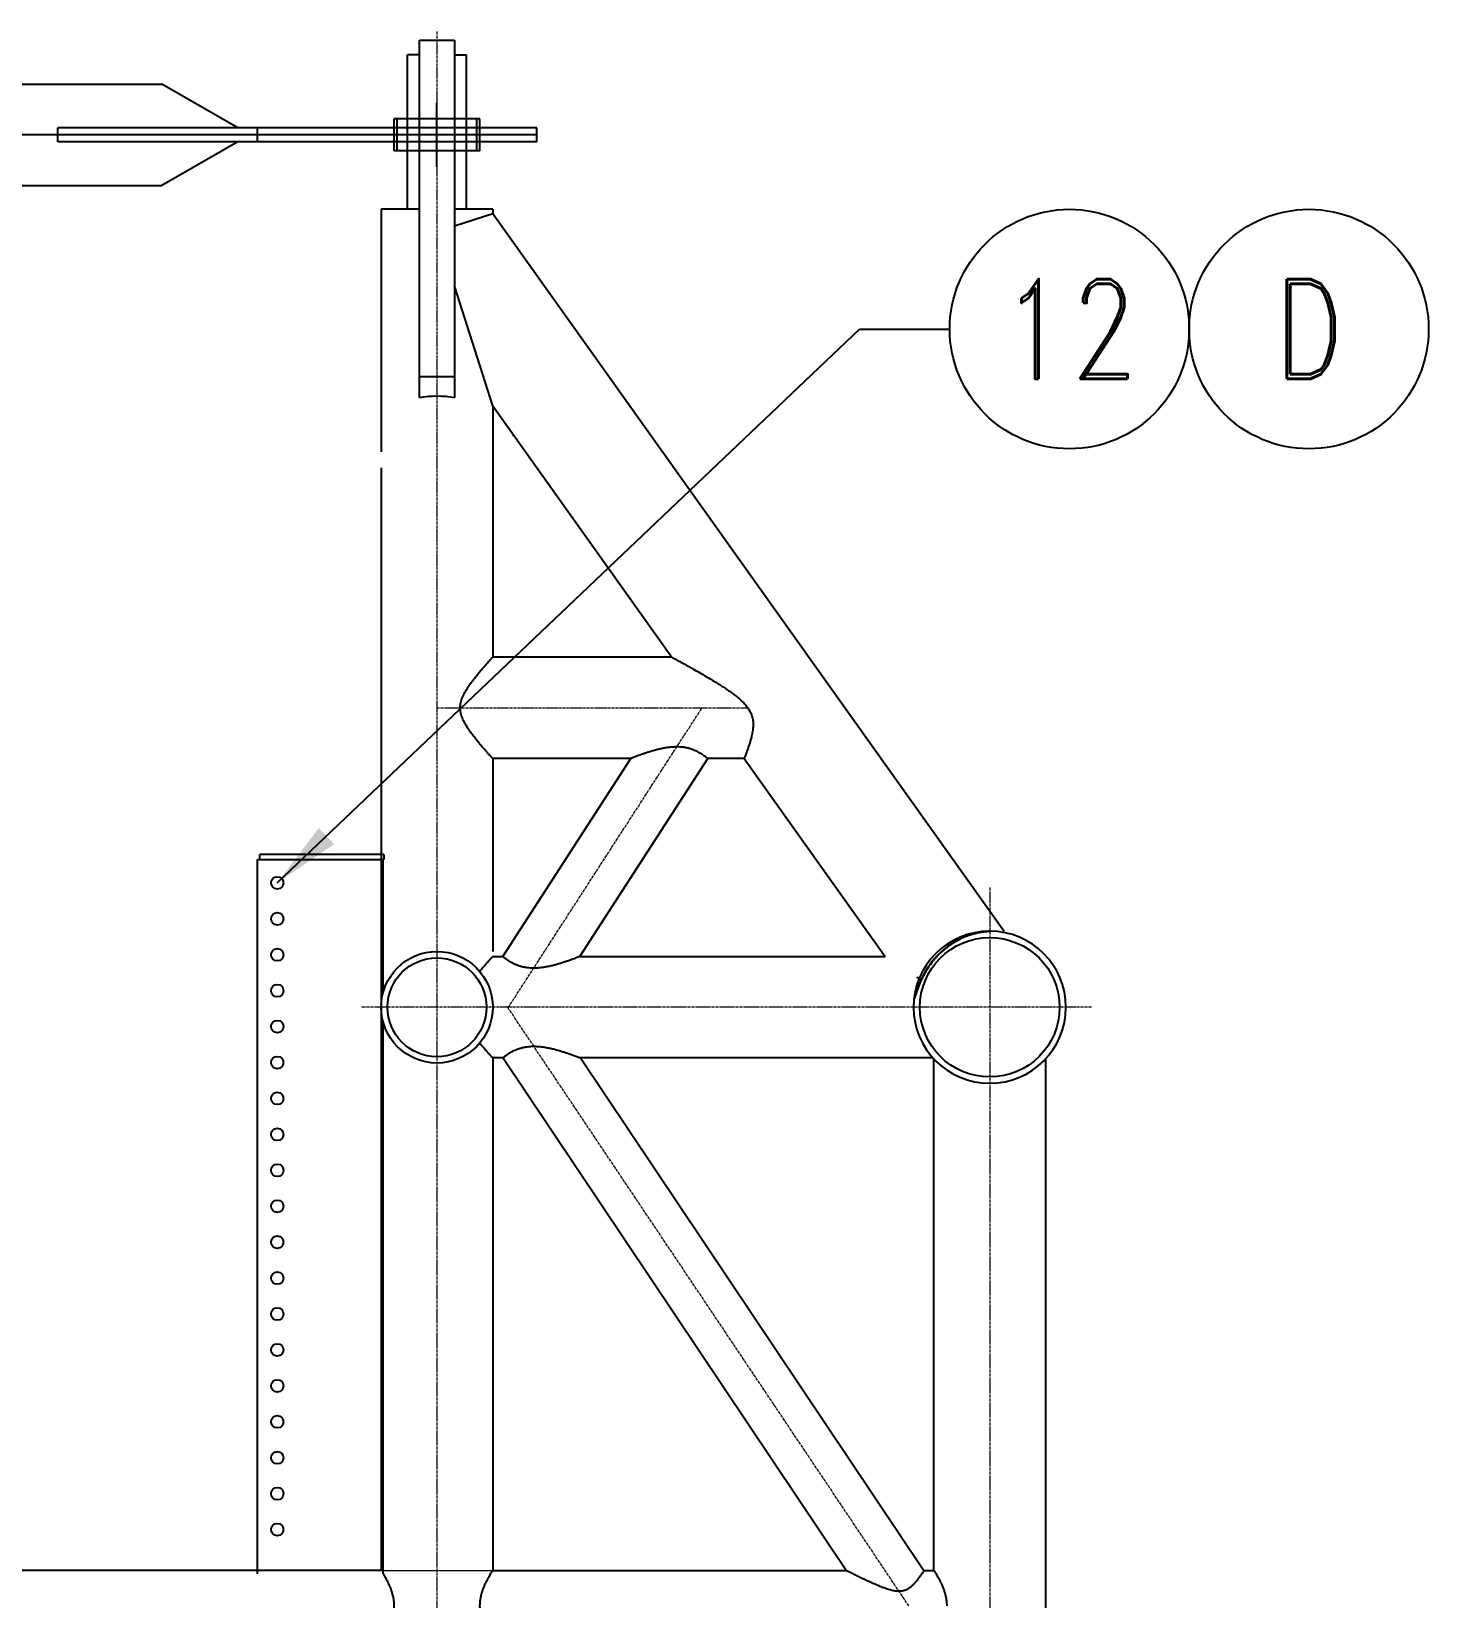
# Model space of a CAD drawing. Header units: millimetres. Extents: x 1177 to 110351, y -48371 to 8578.
# Drawn here: x 28890 to 35892, y -12963 to -5110 of the extents above; entities that cross this region are included whole.
import ezdxf
from ezdxf.enums import TextEntityAlignment as Align

# ---------------------------------------------------------------- set-up
doc = ezdxf.new("R2010")
doc.units = ezdxf.units.MM
doc.linetypes.add('CENTER', pattern=[50.8, 31.75, -6.35, 6.35, -6.35])
for name, color, linetype in [('brace', 2, 'Continuous'), ('cl', 1, 'Continuous'), ('DIM', 1, 'Continuous'), ('TEXT25', 3, 'Continuous')]:
    doc.layers.add(name, color=color, linetype=linetype)
doc.layers.add('CENTRELINES', color=1, linetype='CENTER', lineweight=5)
doc.layers.add('text', color=7, linetype='Continuous', lineweight=5)
doc.styles.add('ROMAND', font='romand.shx', dxfattribs={"width": 0.8})
doc.styles.add('ROMANS', font='simplex.shx', dxfattribs={"width": 0.8})
doc.dimstyles.new('200', dxfattribs={"dimscale": 200, "dimtxt": 1.7, "dimasz": 1.7, "dimexe": 1, "dimexo": 1, "dimgap": 1, "dimtad": 3, "dimdec": 0, "dimdsep": 46, "dimtxsty": 'ROMANS', "dimcen": 2.5, "dimclrd": 1, "dimclre": 1, "dimclrt": 2, "dimadec": 0, "dimazin": 0, "dimtfac": 1, "dimtdec": 0, "dimtmove": 0, "dimatfit": 3, "dimfxl": 2, "dimtolj": 1, "dimtzin": 0, "dimarcsym": 0})

# ---------------------------------------------------------------- blocks, each defined once
blk = doc.blocks.new('A3 - TAGG')
at = {"layer": 'TEXT25'}
blk.add_circle((0, 0), 3, dxfattribs=at)
at = {"layer": 'TEXT25', "style": 'ROMAND', "width": 0.8}
blk.add_attdef('1', text='', height=2.5, dxfattribs=at).set_placement((0, 0), align=Align.MIDDLE_CENTER)
blk = doc.blocks.new('section_5')
at = {"extrusion": (-1.83691e-16, 1, 6.12303e-17)}
for p, q in [((2412.5, 9054.9), (2412.5, 10846.3)), ((2412.5, 10846.3), (2587.5, 10846.3)), ((2587.5, 10846.3), (2587.5, 9054.9)), ((2412.5, 9999.4), (2220.5, 9999.4)), ((2220.5, 9999.4), (2220.5, 8783.7)), ((2779.5, 9999.4), (2587.5, 9999.4)), ((2587.5, 9915.4), (2779.5, 9976.8)), ((2779.5, 9999.4), (2779.5, 9976.8)), ((2779.5, 9976.8), (5341.8, 6381)), ((2779.5, 9013.5), (2587.5, 9613.8)), ((2412.5, 9161.1), (2587.5, 9161.1)), ((2779.5, 9013.5), (2779.5, 7754)), ((2779.5, 9013.5), (3677, 7754)), ((2881.2, 8870.7), (2881.2, 8861.1)), ((2220.5, 8703.1), (2220.5, 3177.8)), ((3677, 7754), (2779.5, 7754)), ((2779.5, 7246), (2779.5, 6279.5)), ((3471.2, 7246), (2779.5, 7246)), ((2829.5, 6254), (3471.2, 7246)), ((3215.3, 6254), (3857, 7246)), ((4039, 7246), (3857, 7246)), ((4039, 7246), (4745.9, 6254))]:
    blk.add_line(p, q, dxfattribs=at)
at = {"extrusion": (0, 1, 0)}
for p, q in [((2352.5, 9999.4), (2352.5, 10771.3)), ((2412.5, 10771.3), (2352.5, 10771.3)), ((2587.5, 10771.3), (2647.5, 10771.3)), ((2647.5, 9999.4), (2647.5, 10771.3)), ((2234.5, 6765), (1612.5, 6765)), ((1612.5, 6740), (1612.5, 6765)), ((2234.5, 6765), (2234.5, 6740)), ((1600, 6740), (2220.5, 6740)), ((1600, 3161.2), (1600, 6740)), ((2230.7, 6075), (2230.7, 6740)), ((2230.7, 3161.2), (2230.7, 5925))]:
    blk.add_line(p, q, dxfattribs=at)
for p, q in [((2220.5, 6740), (2234.5, 6740)), ((2779.5, 6254), (2829.5, 6254)), ((3215.3, 6254), (4745.9, 6254)), ((2779.5, 5746), (2779.5, 3177.8)), ((2829.5, 5746), (2779.5, 5746)), ((4550.7, 3177.8), (2829.5, 5746)), ((4985.3, 5746), (3219.4, 5746)), ((3219.4, 5746), (4940.6, 3177.8)), ((4990.6, 3177.8), (4990.6, 5740.3)), ((5549.6, 5740.3), (5549.6, 330)), ((2779.5, 3177.8), (4550.7, 3177.8)), ((4940.6, 3177.8), (4990.6, 3177.8))]:
    blk.add_line(p, q)
at = {"extrusion": (1.83691e-16, 1, 6.12303e-17)}
blk.add_line((2220.5, 3177.8), (-2220.5, 3177.8), dxfattribs=at)
for centre, radius in [((1700, 6622.9), 31), ((1700, 6442.9), 31), ((1700, 6262.9), 31), ((2500, 6000), 279.5), ((2500, 6000), 247.7), ((1700, 6082.9), 31), ((1700, 5902.9), 31), ((1700, 5722.9), 31), ((1700, 5542.9), 31), ((1700, 5362.9), 31), ((1700, 5182.9), 31), ((1700, 5002.9), 31), ((1700, 4822.9), 31), ((1700, 4642.9), 31), ((1700, 4462.9), 31), ((1700, 4282.9), 31), ((1700, 4102.9), 31), ((1700, 3922.9), 31), ((1700, 3742.9), 31), ((1700, 3562.9), 31), ((1700, 3382.9), 31)]:
    blk.add_circle(centre, radius)
at = {"extrusion": (-6.12303e-17, 6.12303e-17, -1)}
blk.add_ellipse((2500, 8899.5), major_axis=(-279.5, 0), ratio=0.585295, start_param=1.252384, end_param=1.889209, dxfattribs=at)
at = {"extrusion": (0, 0, -1)}
for major_axis, start_param, end_param in [((-382, 0), -3.141592653589793, 3.141592653589793), ((-350.1, 0), 3.141593, 9.424778)]:
    blk.add_ellipse((5270.1, 6000), major_axis=major_axis, ratio=0.997354, start_param=start_param, end_param=end_param, dxfattribs=at)
for points, knots in [([(2779.5, 7246), (2779.5, 7246), (2779.4, 7246.1), (2779, 7246.5), (2778.7, 7246.9), (2777.9, 7247.8), (2777.4, 7248.3), (2776.2, 7249.6), (2775.5, 7250.4), (2773.9, 7252.2), (2773, 7253.1), (2771.1, 7255.3), (2770, 7256.5), (2767.6, 7259.1), (2766.4, 7260.5), (2763.7, 7263.5), (2762.3, 7265.1), (2757.8, 7270.1), (2754.5, 7273.8), (2747.4, 7281.8), (2743.6, 7286.2), (2735.6, 7295.3), (2731.4, 7300.1), (2722.9, 7310), (2718.5, 7315.2), (2709.4, 7326.1), (2704.5, 7332), (2694.3, 7344.5), (2689.2, 7351), (2681.4, 7361.1), (2678.7, 7364.5), (2673.5, 7371.5), (2670.9, 7375), (2665.8, 7382.2), (2663.2, 7385.8), (2658.1, 7393.2), (2655.7, 7396.9), (2650.8, 7404.4), (2648.4, 7408.2), (2643.8, 7415.9), (2641.5, 7419.8), (2637.2, 7427.6), (2635.2, 7431.6), (2631.3, 7439.6), (2629.5, 7443.6), (2626.1, 7451.9), (2624.6, 7456), (2621.9, 7464.4), (2620.7, 7468.7), (2618.7, 7477.4), (2618, 7481.8), (2616.9, 7490.8), (2616.6, 7495.3), (2616.6, 7504.7), (2616.9, 7509.2), (2618, 7518.2), (2618.7, 7522.6), (2620.7, 7531.3), (2621.9, 7535.6), (2624.6, 7544), (2626.1, 7548.1), (2629.5, 7556.4), (2631.3, 7560.4), (2635.2, 7568.4), (2637.2, 7572.4), (2641.5, 7580.2), (2643.8, 7584.1), (2648.4, 7591.8), (2650.8, 7595.6), (2655.7, 7603.1), (2658.1, 7606.8), (2663.2, 7614.2), (2665.8, 7617.8), (2670.9, 7625), (2673.5, 7628.5), (2678.7, 7635.5), (2681.4, 7638.9), (2689.2, 7649), (2694.3, 7655.5), (2704.5, 7668), (2709.4, 7673.9), (2718.5, 7684.8), (2722.9, 7690), (2731.4, 7699.9), (2735.6, 7704.7), (2743.6, 7713.8), (2747.4, 7718.2), (2754.5, 7726.2), (2757.8, 7729.9), (2762.3, 7734.9), (2763.7, 7736.5), (2766.4, 7739.5), (2767.6, 7740.9), (2770, 7743.5), (2771.1, 7744.7), (2773, 7746.9), (2773.9, 7747.8), (2775.5, 7749.6), (2776.2, 7750.4), (2777.4, 7751.7), (2777.9, 7752.2), (2778.7, 7753.1), (2779, 7753.5), (2779.4, 7753.9), (2779.5, 7754), (2779.5, 7754)], [429.202623, 429.202623, 429.202623, 429.202623, 442.069823, 442.069823, 454.937022, 454.937022, 467.804222, 467.804222, 480.671422, 480.671422, 493.538622, 493.538622, 506.405822, 506.405822, 519.273022, 519.273022, 532.140222, 532.140222, 557.874622, 557.874622, 583.609022, 583.609022, 609.343422, 609.343422, 635.077821, 635.077821, 662.993749, 662.993749, 690.909677, 690.909677, 704.867641, 704.867641, 718.825605, 718.825605, 732.783569, 732.783569, 746.741533, 746.741533, 760.699497, 760.699497, 774.657461, 774.657461, 788.615425, 788.615425, 802.573389, 802.573389, 816.531353, 816.531353, 830.489317, 830.489317, 844.447281, 844.447281, 858.405245, 858.405245, 872.363209, 872.363209, 886.321173, 886.321173, 900.279137, 900.279137, 914.237101, 914.237101, 928.195065, 928.195065, 942.153029, 942.153029, 956.110993, 956.110993, 970.068957, 970.068957, 984.026921, 984.026921, 997.984885, 997.984885, 1011.942849, 1011.942849, 1025.900813, 1025.900813, 1053.816741, 1053.816741, 1081.732669, 1081.732669, 1107.467069, 1107.467069, 1133.201469, 1133.201469, 1158.935869, 1158.935869, 1184.670268, 1184.670268, 1197.537468, 1197.537468, 1210.404668, 1210.404668, 1223.271868, 1223.271868, 1236.139068, 1236.139068, 1249.006268, 1249.006268, 1261.873468, 1261.873468, 1274.740668, 1274.740668, 1287.607868, 1287.607868, 1287.607868, 1287.607868]), ([(3677, 7754), (3677, 7754), (3680.2, 7752.2), (3688.8, 7747.5), (3692.3, 7745.6), (3700.3, 7741.2), (3704.8, 7738.7), (3714.7, 7733.3), (3720.1, 7730.3), (3731.4, 7724.1), (3737.4, 7720.7), (3749.7, 7713.9), (3756.1, 7710.3), (3768.9, 7703.1), (3775.5, 7699.4), (3792.7, 7689.6), (3803.9, 7683.3), (3827, 7670), (3838.9, 7663), (3863.1, 7648.8), (3875.4, 7641.4), (3894, 7630.1), (3900.2, 7626.3), (3912.6, 7618.5), (3918.8, 7614.6), (3931.2, 7606.6), (3937.4, 7602.6), (3949.7, 7594.4), (3955.7, 7590.3), (3967.8, 7582), (3973.8, 7577.7), (3985.6, 7569.1), (3991.4, 7564.7), (4002.8, 7555.8), (4008.4, 7551.2), (4016.6, 7544.2), (4019.3, 7541.8), (4024.6, 7537), (4027.2, 7534.6), (4032.3, 7529.7), (4034.8, 7527.1), (4039.8, 7522), (4042.2, 7519.4), (4046.9, 7514.1), (4049.3, 7511.4), (4053.7, 7505.8), (4055.9, 7502.9), (4060.1, 7497), (4062.2, 7493.9), (4066.1, 7487.5), (4068, 7484.1), (4071.5, 7477.3), (4073.2, 7473.8), (4076.1, 7466.6), (4077.4, 7463), (4079.7, 7455.6), (4080.6, 7451.8), (4082.2, 7444.4), (4082.9, 7440.6), (4083.8, 7433.2), (4084.1, 7429.5), (4084.5, 7422.3), (4084.6, 7418.8), (4084.5, 7411.5), (4084.4, 7407.6), (4083.8, 7399.8), (4083.5, 7395.9), (4082.5, 7388.2), (4081.9, 7384.3), (4080.7, 7376.6), (4080, 7372.8), (4078.4, 7365.4), (4077.6, 7361.7), (4075.9, 7354.6), (4075.1, 7351.1), (4073.3, 7344.3), (4072.4, 7341), (4070.6, 7334.6), (4069.7, 7331.5), (4066.9, 7322.4), (4065, 7316.5), (4061.2, 7305), (4059.3, 7299.5), (4055.6, 7289.2), (4053.8, 7284.4), (4050.5, 7275.5), (4049, 7271.5), (4046.2, 7264.2), (4045, 7261), (4042.8, 7255.5), (4041.9, 7253.2), (4040.4, 7249.6), (4039.9, 7248.2), (4039.4, 7246.9), (4039.2, 7246.6), (4039, 7246.1), (4039, 7246), (4039, 7246)], [553.381939, 553.381939, 553.381939, 553.381939, 605.363717, 605.363717, 631.354606, 631.354606, 657.345495, 657.345495, 683.336384, 683.336384, 709.327273, 709.327273, 735.318162, 735.318162, 761.30905, 761.30905, 804.490904, 804.490904, 847.672758, 847.672758, 890.854611, 890.854611, 912.445538, 912.445538, 934.036465, 934.036465, 955.627391, 955.627391, 977.218318, 977.218318, 998.809245, 998.809245, 1020.400172, 1020.400172, 1041.991098, 1041.991098, 1052.786562, 1052.786562, 1063.582025, 1063.582025, 1074.377489, 1074.377489, 1085.172952, 1085.172952, 1095.968415, 1095.968415, 1106.763879, 1106.763879, 1117.725164, 1117.725164, 1128.68645, 1128.68645, 1139.647736, 1139.647736, 1150.609022, 1150.609022, 1161.570308, 1161.570308, 1172.531593, 1172.531593, 1183.492879, 1183.492879, 1194.454165, 1194.454165, 1206.651452, 1206.651452, 1218.848738, 1218.848738, 1231.046025, 1231.046025, 1243.243312, 1243.243312, 1255.440599, 1255.440599, 1267.637886, 1267.637886, 1279.835173, 1279.835173, 1292.032459, 1292.032459, 1317.740239, 1317.740239, 1343.448019, 1343.448019, 1369.155798, 1369.155798, 1394.863578, 1394.863578, 1420.571358, 1420.571358, 1446.279137, 1446.279137, 1471.986917, 1471.986917, 1484.840807, 1484.840807, 1497.694697, 1497.694697, 1497.694697, 1497.694697]), ([(3857, 7246), (3857, 7246), (3856.8, 7246.2), (3856, 7246.8), (3855.4, 7247.3), (3853.8, 7248.6), (3852.7, 7249.4), (3850.2, 7251.4), (3848.8, 7252.6), (3845.4, 7255.1), (3843.5, 7256.5), (3839.3, 7259.6), (3837, 7261.2), (3832, 7264.6), (3829.3, 7266.4), (3823.6, 7270.1), (3820.5, 7271.9), (3814, 7275.7), (3810.5, 7277.6), (3802.9, 7281.6), (3798.8, 7283.5), (3790.2, 7287.3), (3785.7, 7289.2), (3778.7, 7291.7), (3776.3, 7292.6), (3771.4, 7294.2), (3768.9, 7294.9), (3763.8, 7296.4), (3761.3, 7297.1), (3756.1, 7298.4), (3753.4, 7299), (3748.1, 7300.1), (3745.4, 7300.6), (3740, 7301.5), (3737.3, 7301.9), (3729.1, 7303), (3723.6, 7303.5), (3712.7, 7304.2), (3707.2, 7304.3), (3695.1, 7304.3), (3688.3, 7304.1), (3674.6, 7303.1), (3667.7, 7302.5), (3653.9, 7300.7), (3647, 7299.6), (3633.2, 7297.1), (3626.4, 7295.8), (3612.9, 7292.8), (3606.2, 7291.2), (3593.2, 7287.8), (3586.7, 7286), (3574.3, 7282.4), (3568.2, 7280.6), (3556.4, 7276.9), (3550.8, 7275.1), (3540.6, 7271.7), (3535.8, 7270.1), (3526.5, 7266.8), (3521.9, 7265.2), (3513, 7262), (3508.8, 7260.4), (3500.8, 7257.4), (3497, 7256), (3490.1, 7253.4), (3487, 7252.2), (3481.5, 7250.1), (3479.1, 7249.1), (3475.3, 7247.6), (3473.8, 7247), (3471.8, 7246.2), (3471.2, 7246), (3471.2, 7246)], [251.954031, 251.954031, 251.954031, 251.954031, 267.386387, 267.386387, 282.818743, 282.818743, 298.251099, 298.251099, 313.683455, 313.683455, 329.115811, 329.115811, 344.548167, 344.548167, 359.980523, 359.980523, 375.412879, 375.412879, 391.474777, 391.474777, 407.536675, 407.536675, 423.598572, 423.598572, 431.629521, 431.629521, 439.66047, 439.66047, 447.691419, 447.691419, 455.722368, 455.722368, 463.753317, 463.753317, 471.784266, 471.784266, 487.846164, 487.846164, 503.908062, 503.908062, 524.077128, 524.077128, 544.246194, 544.246194, 564.415259, 564.415259, 584.584325, 584.584325, 604.753391, 604.753391, 624.922456, 624.922456, 645.091522, 645.091522, 665.260588, 665.260588, 683.077576, 683.077576, 700.894563, 700.894563, 718.711551, 718.711551, 736.528539, 736.528539, 754.345527, 754.345527, 772.162514, 772.162514, 789.979502, 789.979502, 807.79649, 807.79649, 807.79649, 807.79649]), ([(4891.7, 6043.3), (4892.1, 6043.3), (4892.4, 6043.4), (4893.2, 6044.1), (4893.6, 6044.6), (4894.4, 6046), (4894.8, 6046.8), (4895.8, 6048.8), (4896.2, 6050), (4897.3, 6052.6), (4897.8, 6054.1), (4898.9, 6057.4), (4899.5, 6059.1), (4901.4, 6064.8), (4902.8, 6069.2), (4905.9, 6078.8), (4907.6, 6084), (4911.4, 6095.1), (4913.6, 6101), (4918.2, 6113.2), (4920.7, 6119.5), (4926.2, 6132.4), (4929.1, 6139), (4935.4, 6152), (4938.8, 6158.8), (4946.2, 6172.5), (4950.2, 6179.6), (4959, 6193.9), (4963.6, 6201.1), (4973.7, 6215.5), (4979, 6222.8), (4987.5, 6233.5), (4990.4, 6237), (4996.3, 6244), (4999.3, 6247.5), (5005.6, 6254.4), (5008.7, 6257.8), (5015.2, 6264.6), (5018.5, 6267.9), (5025.2, 6274.4), (5028.7, 6277.6), (5035.6, 6283.9), (5039.1, 6287), (5046.2, 6293), (5049.8, 6295.9), (5057, 6301.6), (5060.6, 6304.4), (5068, 6309.8), (5071.7, 6312.4), (5079.3, 6317.6), (5083.1, 6320.2), (5090.9, 6325.1), (5094.8, 6327.5), (5102.7, 6332.1), (5106.7, 6334.4), (5114.7, 6338.7), (5118.8, 6340.8), (5126.9, 6344.9), (5131, 6346.8), (5139.2, 6350.5), (5143.3, 6352.3), (5151.5, 6355.6), (5155.5, 6357.2), (5167.8, 6361.7), (5175.8, 6364.4), (5191.8, 6369.1), (5199.6, 6371.1), (5214.9, 6374.5), (5222.3, 6375.8), (5236.6, 6378.1), (5243.5, 6378.9), (5256.7, 6380.2), (5263.2, 6380.6), (5269.7, 6380.8), (5269.9, 6380.8), (5270.1, 6380.8)], [0, 0, 0, 0, 13.884004, 13.884004, 27.768007, 27.768007, 41.652011, 41.652011, 55.536015, 55.536015, 69.420018, 69.420018, 83.304022, 83.304022, 111.07203, 111.07203, 138.840037, 138.840037, 166.608044, 166.608044, 194.376052, 194.376052, 222.144059, 222.144059, 249.498024, 249.498024, 276.851988, 276.851988, 304.205952, 304.205952, 331.559917, 331.559917, 345.236899, 345.236899, 358.913881, 358.913881, 372.590863, 372.590863, 386.267846, 386.267846, 399.944828, 399.944828, 413.62181, 413.62181, 427.298792, 427.298792, 440.975774, 440.975774, 454.652757, 454.652757, 468.329739, 468.329739, 482.006721, 482.006721, 495.683703, 495.683703, 509.360685, 509.360685, 523.037668, 523.037668, 536.71465, 536.71465, 550.391632, 550.391632, 577.745596, 577.745596, 605.099561, 605.099561, 632.453525, 632.453525, 659.80749, 659.80749, 687.575497, 687.575497, 688.37377, 688.37377, 688.37377, 688.37377]), ([(5268.4, 6380.9), (5266.2, 6380.8), (5263.9, 6380.7), (5256.5, 6380.3), (5251.1, 6379.9), (5240.1, 6378.8), (5234.4, 6378.1), (5222.8, 6376.3), (5216.7, 6375.2), (5204, 6372.6), (5197.4, 6371.1), (5183.8, 6367.4), (5176.9, 6365.3), (5162.6, 6360.6), (5155.4, 6358), (5140.8, 6352.1), (5133.5, 6348.9), (5118.8, 6341.9), (5111.5, 6338.1), (5100.7, 6332), (5097.1, 6329.9), (5090, 6325.7), (5086.4, 6323.5), (5079.4, 6318.9), (5076, 6316.6), (5069.2, 6311.9), (5065.8, 6309.5), (5059.2, 6304.7), (5055.9, 6302.2), (5049.3, 6297), (5046.1, 6294.4), (5039.6, 6289), (5036.4, 6286.2), (5030.1, 6280.6), (5027, 6277.7), (5017.7, 6269), (5011.7, 6263), (5000.2, 6250.7), (4994.7, 6244.5), (4984.1, 6231.9), (4979.1, 6225.5), (4969.6, 6212.8), (4965.1, 6206.4), (4956.8, 6193.9), (4952.9, 6187.7), (4945.6, 6175.7), (4942.3, 6169.8), (4936.1, 6158.5), (4933.2, 6152.8), (4927.7, 6141.8), (4925.1, 6136.3), (4920.3, 6125.9), (4918.1, 6120.9), (4914, 6111.5), (4912.2, 6107.1), (4908.8, 6099.1), (4907.3, 6095.5), (4905.3, 6090.8), (4904.6, 6089.4), (4903.4, 6086.7), (4902.8, 6085.5), (4901.7, 6083.3), (4901.2, 6082.4), (4900.3, 6080.7), (4899.8, 6080.1), (4899, 6079), (4898.6, 6078.6), (4897.9, 6078), (4897.5, 6077.9), (4897.2, 6077.9)], [942.569089, 942.569089, 942.569089, 942.569089, 954.235451, 954.235451, 979.149728, 979.149728, 1004.064004, 1004.064004, 1028.776301, 1028.776301, 1053.488599, 1053.488599, 1078.200896, 1078.200896, 1102.913194, 1102.913194, 1127.625491, 1127.625491, 1152.337789, 1152.337789, 1164.693938, 1164.693938, 1177.050087, 1177.050087, 1189.406235, 1189.406235, 1201.762384, 1201.762384, 1214.118533, 1214.118533, 1226.474682, 1226.474682, 1238.83083, 1238.83083, 1251.186979, 1251.186979, 1275.899277, 1275.899277, 1300.611574, 1300.611574, 1325.323872, 1325.323872, 1350.036169, 1350.036169, 1374.748467, 1374.748467, 1399.460764, 1399.460764, 1424.37504, 1424.37504, 1449.289317, 1449.289317, 1474.203593, 1474.203593, 1499.117869, 1499.117869, 1524.032145, 1524.032145, 1536.489284, 1536.489284, 1548.946422, 1548.946422, 1561.40356, 1561.40356, 1573.860698, 1573.860698, 1586.317836, 1586.317836, 1598.774974, 1598.774974, 1598.774974, 1598.774974]), ([(2714.2, 6179.6), (2718.5, 6184.8), (2722.9, 6190), (2731.4, 6199.9), (2735.6, 6204.7), (2743.6, 6213.8), (2747.4, 6218.2), (2754.5, 6226.2), (2757.8, 6229.9), (2762.3, 6234.9), (2763.7, 6236.5), (2766.4, 6239.5), (2767.6, 6240.9), (2770, 6243.5), (2771.1, 6244.7), (2773, 6246.9), (2773.9, 6247.8), (2775.5, 6249.6), (2776.2, 6250.4), (2777.4, 6251.7), (2777.9, 6252.2), (2778.7, 6253.1), (2779, 6253.5), (2779.4, 6253.9), (2779.5, 6254), (2779.5, 6254)], [223.327424, 223.327424, 223.327424, 223.327424, 249.061824, 249.061824, 274.796223, 274.796223, 300.530623, 300.530623, 326.265023, 326.265023, 339.132223, 339.132223, 351.999423, 351.999423, 364.866623, 364.866623, 377.733823, 377.733823, 390.601023, 390.601023, 403.468223, 403.468223, 416.335423, 416.335423, 429.202623, 429.202623, 429.202623, 429.202623]), ([(2984.7, 6195.7), (2979.3, 6195.7), (2973.8, 6195.8), (2962.9, 6196.5), (2957.4, 6197), (2949.2, 6198.1), (2946.5, 6198.5), (2941.1, 6199.4), (2938.4, 6199.9), (2933.1, 6201), (2930.4, 6201.6), (2925.2, 6202.9), (2922.7, 6203.6), (2917.6, 6205.1), (2915.1, 6205.8), (2910.2, 6207.4), (2907.8, 6208.3), (2900.8, 6210.8), (2896.3, 6212.7), (2887.7, 6216.5), (2883.6, 6218.4), (2876, 6222.4), (2872.5, 6224.3), (2866, 6228.1), (2862.9, 6229.9), (2857.2, 6233.6), (2854.5, 6235.4), (2849.5, 6238.8), (2847.2, 6240.4), (2843, 6243.5), (2841.1, 6244.9), (2837.7, 6247.4), (2836.3, 6248.6), (2833.8, 6250.6), (2832.7, 6251.4), (2831.1, 6252.7), (2830.5, 6253.2), (2829.7, 6253.8), (2829.5, 6254), (2829.5, 6254)], [0, 0, 0, 0, 16.061898, 16.061898, 32.123796, 32.123796, 40.154745, 40.154745, 48.185694, 48.185694, 56.216643, 56.216643, 64.247592, 64.247592, 72.278541, 72.278541, 80.30949, 80.30949, 96.371387, 96.371387, 112.433285, 112.433285, 128.495183, 128.495183, 143.927539, 143.927539, 159.359895, 159.359895, 174.792251, 174.792251, 190.224607, 190.224607, 205.656963, 205.656963, 221.089319, 221.089319, 236.521675, 236.521675, 251.954031, 251.954031, 251.954031, 251.954031]), ([(3215.3, 6254), (3215.3, 6254), (3214.7, 6253.8), (3212.7, 6253), (3211.2, 6252.4), (3207.4, 6250.9), (3205, 6249.9), (3199.5, 6247.8), (3196.4, 6246.6), (3189.5, 6244), (3185.7, 6242.6), (3177.7, 6239.6), (3173.5, 6238), (3164.6, 6234.8), (3160, 6233.2), (3150.7, 6229.9), (3145.9, 6228.3), (3135.7, 6224.9), (3130.1, 6223.1), (3118.3, 6219.4), (3112.2, 6217.6), (3099.8, 6214), (3093.3, 6212.2), (3080.3, 6208.8), (3073.6, 6207.2), (3060.1, 6204.2), (3053.3, 6202.9), (3039.5, 6200.4), (3032.6, 6199.3), (3018.8, 6197.5), (3011.9, 6196.9), (2998.2, 6195.9), (2991.4, 6195.7), (2984.7, 6195.7)], [807.79649, 807.79649, 807.79649, 807.79649, 825.613478, 825.613478, 843.430465, 843.430465, 861.247453, 861.247453, 879.064441, 879.064441, 896.881429, 896.881429, 914.698416, 914.698416, 932.515404, 932.515404, 950.332392, 950.332392, 970.501457, 970.501457, 990.670523, 990.670523, 1010.839589, 1010.839589, 1031.008655, 1031.008655, 1051.17772, 1051.17772, 1071.346786, 1071.346786, 1091.515852, 1091.515852, 1111.684918, 1111.684918, 1111.684918, 1111.684918]), ([(4929.1, 6136.7), (4929, 6136.8), (4928.9, 6136.8), (4920.6, 6141.5), (4912.4, 6146), (4904.2, 6150.5)], [66.954648, 66.954648, 66.954648, 66.954648, 67.349373, 67.349373, 94.894223, 94.894223, 94.894223, 94.894223]), ([(2779.5, 5746), (2779.5, 5746), (2779.4, 5746.1), (2779, 5746.5), (2778.7, 5746.9), (2777.9, 5747.8), (2777.4, 5748.3), (2776.2, 5749.6), (2775.5, 5750.4), (2773.9, 5752.2), (2773, 5753.1), (2771.1, 5755.3), (2770, 5756.5), (2767.6, 5759.1), (2766.4, 5760.5), (2763.7, 5763.5), (2762.3, 5765.1), (2757.8, 5770.1), (2754.5, 5773.8), (2747.4, 5781.8), (2743.6, 5786.2), (2735.6, 5795.3), (2731.4, 5800.1), (2722.9, 5810), (2718.5, 5815.2), (2714.2, 5820.4)], [1287.607868, 1287.607868, 1287.607868, 1287.607868, 1300.475068, 1300.475068, 1313.342268, 1313.342268, 1326.209468, 1326.209468, 1339.076668, 1339.076668, 1351.943867, 1351.943867, 1364.811067, 1364.811067, 1377.678267, 1377.678267, 1390.545467, 1390.545467, 1416.279867, 1416.279867, 1442.014267, 1442.014267, 1467.748667, 1467.748667, 1493.483067, 1493.483067, 1493.483067, 1493.483067]), ([(2829.5, 5746), (2829.5, 5746), (2829.7, 5746.2), (2830.5, 5746.8), (2831.1, 5747.3), (2832.7, 5748.6), (2833.7, 5749.4), (2836.2, 5751.4), (2837.7, 5752.5), (2841.1, 5755.1), (2842.9, 5756.5), (2847.1, 5759.6), (2849.4, 5761.2), (2854.4, 5764.6), (2857.1, 5766.4), (2862.8, 5770), (2865.9, 5771.9), (2872.4, 5775.6), (2876, 5777.6), (2883.6, 5781.5), (2887.7, 5783.5), (2896.3, 5787.3), (2900.9, 5789.2), (2908, 5791.8), (2910.4, 5792.6), (2915.3, 5794.2), (2917.9, 5795), (2922.9, 5796.4), (2925.5, 5797.1), (2930.8, 5798.4), (2933.4, 5799), (2938.8, 5800.1), (2941.5, 5800.6), (2946.9, 5801.5), (2949.7, 5801.9), (2957.9, 5803), (2963.5, 5803.5), (2974.5, 5804.2), (2980, 5804.3), (2992.2, 5804.3), (2999.1, 5804.1), (3012.9, 5803.1), (3019.9, 5802.4), (3033.9, 5800.7), (3040.9, 5799.6), (3054.9, 5797.1), (3061.8, 5795.8), (3075.5, 5792.8), (3082.2, 5791.2), (3095.5, 5787.8), (3102, 5786), (3114.7, 5782.4), (3120.8, 5780.6), (3132.8, 5776.9), (3138.5, 5775.1), (3148.9, 5771.7), (3153.7, 5770.1), (3163.2, 5766.8), (3167.8, 5765.2), (3176.8, 5762), (3181.1, 5760.5), (3189.3, 5757.5), (3193.1, 5756.1), (3200.1, 5753.4), (3203.3, 5752.2), (3208.9, 5750.1), (3211.3, 5749.1), (3215.3, 5747.6), (3216.8, 5747), (3218.9, 5746.2), (3219.4, 5746), (3219.4, 5746)], [252.616205, 252.616205, 252.616205, 252.616205, 268.030847, 268.030847, 283.445489, 283.445489, 298.860131, 298.860131, 314.274773, 314.274773, 329.689414, 329.689414, 345.104056, 345.104056, 360.518698, 360.518698, 375.93334, 375.93334, 392.095724, 392.095724, 408.258107, 408.258107, 424.420491, 424.420491, 432.501683, 432.501683, 440.582875, 440.582875, 448.664067, 448.664067, 456.745259, 456.745259, 464.826451, 464.826451, 472.907643, 472.907643, 489.070027, 489.070027, 505.23241, 505.23241, 525.634338, 525.634338, 546.036266, 546.036266, 566.438194, 566.438194, 586.840122, 586.840122, 607.24205, 607.24205, 627.643978, 627.643978, 648.045905, 648.045905, 668.447833, 668.447833, 686.378464, 686.378464, 704.309094, 704.309094, 722.239725, 722.239725, 740.170356, 740.170356, 758.100986, 758.100986, 776.031617, 776.031617, 793.962247, 793.962247, 811.892878, 811.892878, 811.892878, 811.892878]), ([(2230.7, 3161.2), (2231.7, 3159.6), (2232.7, 3158), (2235.4, 3153.4), (2237.1, 3150.4), (2240.8, 3143.9), (2242.6, 3140.5), (2246.5, 3133.3), (2248.4, 3129.6), (2252.3, 3121.9), (2254.3, 3117.7), (2258.4, 3109.1), (2260.4, 3104.5), (2264.4, 3095), (2266.4, 3090), (2270.1, 3079.7), (2271.9, 3074.4), (2275.2, 3063.6), (2276.7, 3058), (2279.4, 3046.7), (2280.6, 3040.9), (2282.4, 3029.3), (2283.2, 3023.4), (2283.9, 3014.6), (2284, 3011.7), (2284.3, 3005.8), (2284.3, 3002.9), (2284.3, 2997.1), (2284.3, 2994.2), (2284, 2988.3), (2283.9, 2985.4), (2283.2, 2976.6), (2282.4, 2970.7), (2280.6, 2959.1), (2279.4, 2953.3), (2276.7, 2942), (2275.2, 2936.4), (2271.9, 2925.6), (2270.1, 2920.3), (2266.4, 2910), (2264.4, 2905), (2260.4, 2895.5), (2258.4, 2890.9), (2254.3, 2882.3), (2252.3, 2878.1), (2248.4, 2870.4), (2246.5, 2866.7), (2242.6, 2859.5), (2240.8, 2856.1), (2237.1, 2849.6), (2235.4, 2846.6), (2232.1, 2841), (2230.5, 2838.4), (2227.8, 2833.8), (2226.5, 2831.8), (2224.3, 2828.3), (2223.4, 2826.8), (2222, 2824.5), (2221.4, 2823.6), (2220.7, 2822.5), (2220.5, 2822.2), (2220.5, 2822.2)], [353.2672, 353.2672, 353.2672, 353.2672, 364.160813, 364.160813, 381.444422, 381.444422, 398.728031, 398.728031, 416.01164, 416.01164, 433.445877, 433.445877, 450.880114, 450.880114, 468.314351, 468.314351, 485.748589, 485.748589, 503.182826, 503.182826, 520.617063, 520.617063, 538.0513, 538.0513, 546.768419, 546.768419, 555.485538, 555.485538, 564.202656, 564.202656, 572.919775, 572.919775, 590.354012, 590.354012, 607.788249, 607.788249, 625.222487, 625.222487, 642.656724, 642.656724, 660.090961, 660.090961, 677.525198, 677.525198, 694.959436, 694.959436, 712.243045, 712.243045, 729.526653, 729.526653, 746.810262, 746.810262, 764.093871, 764.093871, 781.37748, 781.37748, 798.661089, 798.661089, 815.944698, 815.944698, 833.228306, 833.228306, 833.228306, 833.228306]), ([(2779.5, 2822.2), (2779.5, 2822.2), (2779.3, 2822.5), (2778.6, 2823.6), (2778, 2824.5), (2776.6, 2826.8), (2775.7, 2828.3), (2773.5, 2831.8), (2772.2, 2833.8), (2769.5, 2838.4), (2767.9, 2841), (2764.6, 2846.6), (2762.9, 2849.6), (2759.2, 2856.1), (2757.4, 2859.5), (2753.5, 2866.7), (2751.6, 2870.4), (2747.7, 2878.1), (2745.7, 2882.3), (2741.6, 2890.9), (2739.6, 2895.5), (2735.6, 2905), (2733.6, 2910), (2729.9, 2920.3), (2728.1, 2925.6), (2724.8, 2936.4), (2723.3, 2942), (2720.6, 2953.3), (2719.4, 2959.1), (2717.6, 2970.7), (2716.8, 2976.6), (2716.1, 2985.4), (2716, 2988.3), (2715.7, 2994.2), (2715.7, 2997.1), (2715.7, 3002.9), (2715.7, 3005.8), (2716, 3011.7), (2716.1, 3014.6), (2716.8, 3023.4), (2717.6, 3029.3), (2719.4, 3040.9), (2720.6, 3046.7), (2723.3, 3058), (2724.8, 3063.6), (2728.1, 3074.4), (2729.9, 3079.7), (2733.6, 3090), (2735.6, 3095), (2739.6, 3104.5), (2741.6, 3109.1), (2745.7, 3117.7), (2747.7, 3121.9), (2751.6, 3129.6), (2753.5, 3133.3), (2757.4, 3140.5), (2759.2, 3143.9), (2762.9, 3150.4), (2764.6, 3153.4), (2767.9, 3159), (2769.5, 3161.6), (2772.2, 3166.2), (2773.5, 3168.2), (2775.7, 3171.7), (2776.6, 3173.2), (2778, 3175.5), (2778.6, 3176.4), (2779.3, 3177.5), (2779.5, 3177.8), (2779.5, 3177.8)], [277.742769, 277.742769, 277.742769, 277.742769, 295.026378, 295.026378, 312.309987, 312.309987, 329.593595, 329.593595, 346.877204, 346.877204, 364.160813, 364.160813, 381.444422, 381.444422, 398.728031, 398.728031, 416.01164, 416.01164, 433.445877, 433.445877, 450.880114, 450.880114, 468.314351, 468.314351, 485.748589, 485.748589, 503.182826, 503.182826, 520.617063, 520.617063, 538.0513, 538.0513, 546.768419, 546.768419, 555.485538, 555.485538, 564.202656, 564.202656, 572.919775, 572.919775, 590.354012, 590.354012, 607.788249, 607.788249, 625.222487, 625.222487, 642.656724, 642.656724, 660.090961, 660.090961, 677.525198, 677.525198, 694.959436, 694.959436, 712.243045, 712.243045, 729.526653, 729.526653, 746.810262, 746.810262, 764.093871, 764.093871, 781.37748, 781.37748, 798.661089, 798.661089, 815.944698, 815.944698, 833.228306, 833.228306, 833.228306, 833.228306]), ([(4815.6, 3073.4), (4812.5, 3073.4), (4809.3, 3073.5), (4802.9, 3074), (4799.6, 3074.4), (4789.8, 3075.9), (4783.2, 3077.3), (4770.1, 3080.7), (4763.7, 3082.6), (4751.1, 3086.6), (4745, 3088.8), (4735.4, 3092.3), (4731.4, 3093.9), (4723.4, 3097), (4719.3, 3098.6), (4711.2, 3102), (4707.1, 3103.7), (4698.9, 3107.2), (4694.9, 3108.9), (4686.8, 3112.5), (4682.7, 3114.3), (4674.8, 3117.8), (4670.9, 3119.6), (4663.2, 3123.2), (4659.4, 3124.9), (4652, 3128.3), (4648.5, 3130), (4638.2, 3134.8), (4631.2, 3138.2), (4620.8, 3143.2), (4617.4, 3144.8), (4610.6, 3148.1), (4607.2, 3149.8), (4600.7, 3153), (4597.5, 3154.6), (4591.2, 3157.6), (4588.2, 3159.1), (4582.5, 3161.9), (4579.7, 3163.3), (4574.6, 3165.9), (4572.1, 3167.1), (4568.5, 3168.9), (4567.2, 3169.5), (4564.6, 3170.8), (4563.3, 3171.5), (4561, 3172.6), (4559.8, 3173.2), (4557.7, 3174.3), (4556.8, 3174.7), (4555.1, 3175.6), (4554.3, 3176), (4553, 3176.6), (4552.4, 3176.9), (4551.5, 3177.4), (4551.2, 3177.5), (4550.8, 3177.7), (4550.7, 3177.8), (4550.7, 3177.8)], [0, 0, 0, 0, 9.38126, 9.38126, 18.76252, 18.76252, 37.52504, 37.52504, 56.28756, 56.28756, 75.05008, 75.05008, 87.766959, 87.766959, 100.483837, 100.483837, 113.200716, 113.200716, 125.917594, 125.917594, 138.634473, 138.634473, 151.351352, 151.351352, 164.06823, 164.06823, 176.785109, 176.785109, 201.61772, 201.61772, 214.034025, 214.034025, 226.45033, 226.45033, 238.866635, 238.866635, 251.282941, 251.282941, 263.699246, 263.699246, 276.115551, 276.115551, 283.577049, 283.577049, 291.038548, 291.038548, 298.500046, 298.500046, 305.961545, 305.961545, 313.423043, 313.423043, 320.884541, 320.884541, 328.34604, 328.34604, 335.807538, 335.807538, 335.807538, 335.807538]), ([(4940.6, 3177.8), (4940.6, 3177.8), (4940.4, 3177.6), (4939.8, 3176.6), (4939.4, 3175.9), (4938.1, 3174), (4937.3, 3172.9), (4935.5, 3170), (4934.4, 3168.4), (4931.9, 3164.6), (4930.4, 3162.5), (4927.3, 3158), (4925.7, 3155.6), (4922, 3150.4), (4920.1, 3147.6), (4915.9, 3141.9), (4913.8, 3139), (4910.3, 3134.4), (4909, 3132.7), (4906.2, 3129.2), (4904.8, 3127.5), (4901.9, 3123.8), (4900.3, 3121.9), (4897.1, 3118.2), (4895.4, 3116.3), (4892, 3112.4), (4890.2, 3110.5), (4886.6, 3106.7), (4884.7, 3104.8), (4880.8, 3101.2), (4878.9, 3099.4), (4874.9, 3095.9), (4872.8, 3094.2), (4868.9, 3091.2), (4867.1, 3089.9), (4863.1, 3087.2), (4861, 3085.9), (4856.8, 3083.5), (4854.6, 3082.3), (4850, 3080.2), (4847.7, 3079.2), (4842.9, 3077.5), (4840.4, 3076.7), (4835.5, 3075.4), (4833, 3074.9), (4828, 3074.1), (4825.5, 3073.8), (4820.5, 3073.5), (4818, 3073.4), (4815.6, 3073.4)], [920.470308, 920.470308, 920.470308, 920.470308, 935.950575, 935.950575, 951.430842, 951.430842, 966.91111, 966.91111, 982.391377, 982.391377, 997.871644, 997.871644, 1013.351912, 1013.351912, 1028.832179, 1028.832179, 1044.312446, 1044.312446, 1052.688188, 1052.688188, 1061.063929, 1061.063929, 1069.439671, 1069.439671, 1077.815413, 1077.815413, 1086.191154, 1086.191154, 1094.566896, 1094.566896, 1102.942637, 1102.942637, 1111.318379, 1111.318379, 1118.569274, 1118.569274, 1125.820169, 1125.820169, 1133.071064, 1133.071064, 1140.321959, 1140.321959, 1147.572854, 1147.572854, 1154.823749, 1154.823749, 1162.074644, 1162.074644, 1169.325539, 1169.325539, 1169.325539, 1169.325539]), ([(4990.6, 3177.8), (4990.6, 3177.8), (4990.8, 3177.5), (4991.5, 3176.4), (4992, 3175.5), (4993.5, 3173.2), (4994.4, 3171.7), (4996.6, 3168.2), (4997.8, 3166.2), (5000.6, 3161.6), (5002.2, 3159), (5005.4, 3153.4), (5007.2, 3150.4), (5010.8, 3143.9), (5012.7, 3140.5), (5016.6, 3133.3), (5018.5, 3129.6), (5022.4, 3121.9), (5024.4, 3117.7), (5028.4, 3109.1), (5030.5, 3104.5), (5034.5, 3095), (5036.4, 3090), (5040.2, 3079.7), (5042, 3074.4), (5045.3, 3063.6), (5046.8, 3058), (5049.5, 3046.7), (5050.7, 3040.9), (5052.5, 3029.3), (5053.2, 3023.4), (5053.9, 3014.6), (5054.1, 3011.7), (5054.4, 3005.8), (5054.4, 3002.9), (5054.4, 3000)], [833.228306, 833.228306, 833.228306, 833.228306, 850.511915, 850.511915, 867.795524, 867.795524, 885.079133, 885.079133, 902.362742, 902.362742, 919.646351, 919.646351, 936.92996, 936.92996, 954.213568, 954.213568, 971.497177, 971.497177, 988.931414, 988.931414, 1006.365652, 1006.365652, 1023.799889, 1023.799889, 1041.234126, 1041.234126, 1058.668363, 1058.668363, 1076.102601, 1076.102601, 1093.536838, 1093.536838, 1102.253957, 1102.253957, 1110.971075, 1110.971075, 1110.971075, 1110.971075])]:
    blk.add_open_spline(points, degree=3, knots=knots)
at = {"layer": 'brace', "ltscale": 0.1}
for p, q in [((-1122.2, 10625.3), (1122.2, 10625.3)), ((1501.5, 10406.3), (1122.2, 10625.3)), ((2285, 10291.3), (2285, 10451.3)), ((2715, 10451.3), (2285, 10451.3)), ((2300, 10291.3), (2300, 10451.3)), ((2700, 10291.3), (2700, 10451.3)), ((2715, 10291.3), (2715, 10451.3)), ((3000, 10406.3), (600, 10406.3)), ((600, 10336.3), (600, 10406.3)), ((1600, 10336.3), (1600, 10406.3)), ((3000, 10336.3), (3000, 10406.3)), ((3000, 10336.3), (600, 10336.3)), ((1501.5, 10336.3), (1122.2, 10117.3)), ((2715, 10291.3), (2285, 10291.3)), ((-1122.2, 10117.3), (1122.2, 10117.3))]:
    blk.add_line(p, q, dxfattribs=at)
at = {"layer": 'CENTRELINES', "color": 1, "linetype": 'CENTER', "ltscale": 0.4}
for p, q in [((2500, 10889.7), (2500, -540.4)), ((2500.4, 7500), (4061.3, 7500)), ((2858.1, 6000), (3828.4, 7500)), ((5270.1, 6600.2), (5270.1, -540.4)), ((5779.3, 6000), (2121.2, 6000)), ((4864.8, 3000), (2854.2, 6000))]:
    blk.add_line(p, q, dxfattribs=at)
at = {"layer": 'cl', "ltscale": 0.1}
for p, q in [((2500, 10211.3), (2500, 10531.3)), ((3000, 10371.3), (-3000, 10371.3))]:
    blk.add_line(p, q, dxfattribs=at)
at = {"layer": 'text', "ltscale": 0.1}
for p, q in [((2220.5, 3177.8), (-2907.8, 3177.8)), ((-2220.5, 3177.8), (3059, 3177.8))]:
    blk.add_line(p, q, dxfattribs=at)

msp = doc.modelspace()

# ---------------------------------------------------------------- block references
msp.add_blockref('section_5', (28422.7, -16000))
at = {"layer": 'DIM', "xscale": 200, "yscale": 200, "zscale": 200}
for p, values in [((34092.1, -6601.9), {'1': '12'}), ((35292.1, -6601.9), {'1': 'D'})]:
    msp.add_blockref('A3 - TAGG', p, dxfattribs=at).add_auto_attribs(values)

# ---------------------------------------------------------------- leaders
msp.add_leader([(30122.7, -9377.1), (33040.4, -6601.9), (33492.1, -6601.9)], dimstyle='200', override={"dimgap": 1, "dimtad": 0})

doc.saveas('drawing.dxf')
